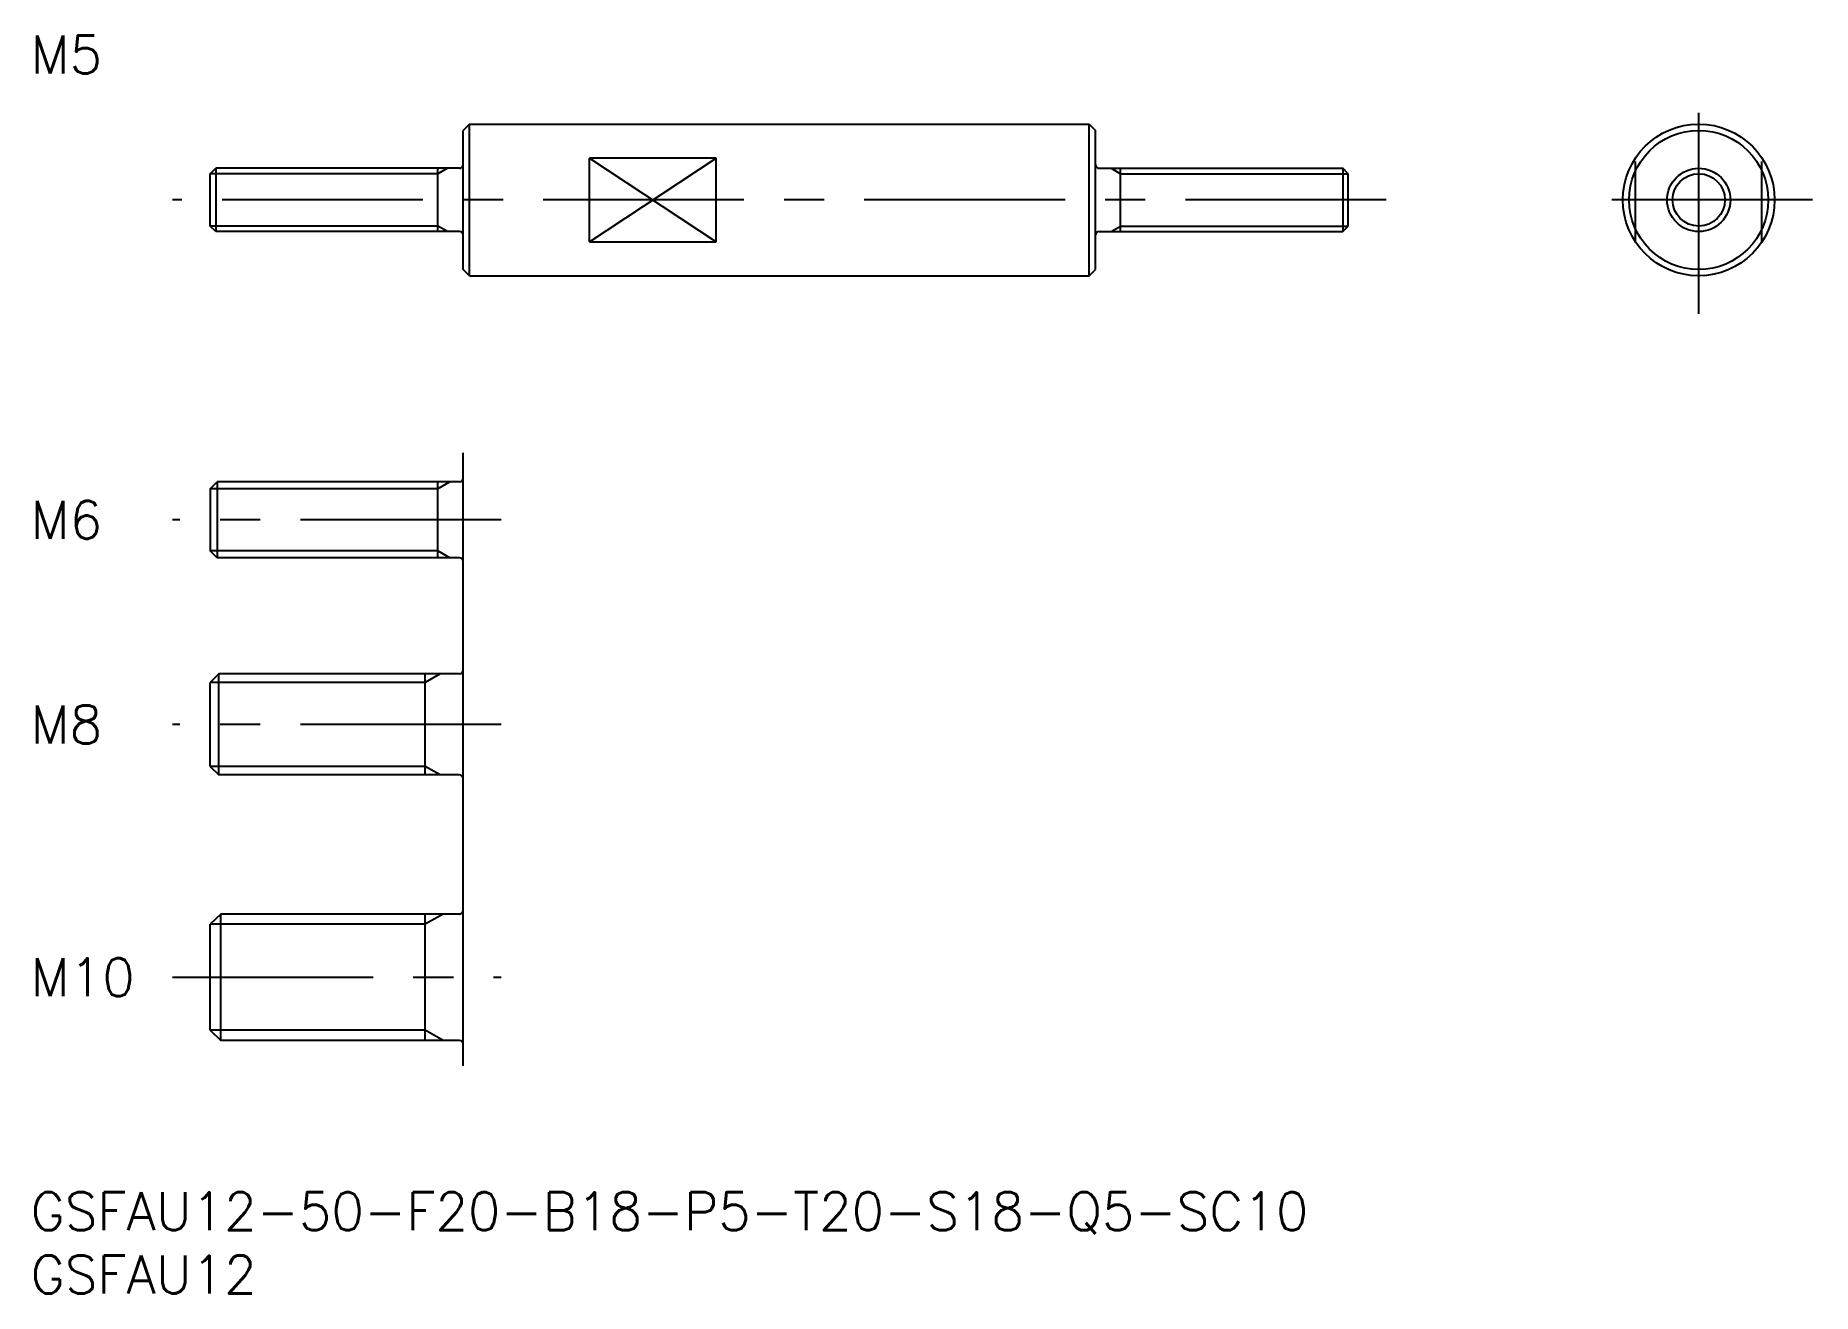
# Model space of a CAD drawing. Extents: x 0 to 141, y -8 to 91.
import ezdxf

# ---------------------------------------------------------------- set-up
doc = ezdxf.new("R2010")
doc.units = 0
doc.header["$LTSCALE"] = 0.5
doc.linetypes.add('CENTER', pattern=[50.8, 31.75, -6.35, 6.35, -6.35])
doc.linetypes.add('DASHED', pattern=[19.05, 12.7, -6.35])
for name, color, linetype in [('MSM_CENTER', 1, 'CENTER'), ('MSM_CONTINUOUS', 7, 'CONTINUOUS'), ('MSM_DASHED', 4, 'DASHED'), ('MSM_NARROW', 5, 'CONTINUOUS'), ('MSM_PART_NUMBER', 7, 'CONTINUOUS')]:
    doc.layers.add(name, color=color, linetype=linetype)
doc.styles.get("Standard").update_dxf_attribs({"font": 'txt.shx', "height": 1.5, "bigfont": 'bigfont.shx'})

# ---------------------------------------------------------------- blocks, each defined once
blk = doc.blocks.new('*U28')
at = {"layer": 'MSM_PART_NUMBER'}
blk.add_text('GSFAU12-50-F20-B18-P5-T20-S18-Q5-SC10', height=3, dxfattribs=at).set_placement((0, -3))
blk = doc.blocks.new('*U29')
at = {"layer": 'MSM_PART_NUMBER'}
blk.add_text('GSFAU12', height=3, dxfattribs=at).set_placement((0, -8))

msp = doc.modelspace()

# ---------------------------------------------------------------- linework, layer by layer
at = {"layer": 'MSM_CENTER'}
for p, q in [((131.93, 69.47), (131.93, 87.47)), ((107.21, 78.47), (11.21, 78.47)), ((140.93, 78.47), (122.93, 78.47)), ((37.21, 53.17), (11.21, 53.17)), ((37.21, 53.17), (11.21, 53.17)), ((37.21, 37), (11.21, 37)), ((11.21, 17), (37.21, 17))]:
    msp.add_line(p, q, dxfattribs=at)
at = {"layer": 'MSM_CONTINUOUS'}
for p, q in [((34.71, 84.47), (34.21, 83.97)), ((34.71, 72.47), (34.71, 84.47)), ((34.71, 84.47), (83.71, 84.47)), ((83.71, 72.47), (83.71, 84.47)), ((83.71, 84.47), (84.21, 83.97)), ((34.21, 72.97), (34.21, 83.97)), ((84.21, 72.97), (84.21, 83.97)), ((44.21, 75.15), (44.21, 81.78)), ((54.21, 81.78), (44.21, 81.78)), ((54.21, 75.15), (54.21, 81.78)), ((14.21, 80.53), (14.65, 80.97)), ((14.21, 76.4), (14.21, 80.53)), ((33.91, 80.97), (14.65, 80.97)), ((14.65, 80.97), (14.65, 75.97)), ((32.21, 75.97), (32.21, 80.97)), ((84.51, 80.97), (103.78, 80.97)), ((86.21, 75.97), (86.21, 80.97)), ((104.21, 80.53), (103.78, 80.97)), ((103.78, 80.97), (103.78, 75.97)), ((104.21, 76.4), (104.21, 80.53)), ((14.65, 75.97), (14.21, 76.4)), ((33.91, 75.97), (14.65, 75.97)), ((84.51, 75.97), (103.78, 75.97)), ((103.78, 75.97), (104.21, 76.4)), ((44.21, 75.15), (54.21, 75.15)), ((34.71, 72.47), (34.21, 72.97)), ((34.71, 72.47), (83.71, 72.47)), ((83.71, 72.47), (84.21, 72.97)), ((34.21, 10), (34.21, 58.47)), ((14.21, 55.63), (14.76, 56.17)), ((14.21, 55.63), (14.21, 50.71)), ((33.91, 56.17), (14.76, 56.17)), ((14.76, 56.17), (14.76, 50.17)), ((32.21, 50.17), (32.21, 56.17)), ((14.76, 50.17), (14.21, 50.71)), ((33.91, 50.17), (14.76, 50.17)), ((14.89, 41), (14.21, 40.32)), ((33.91, 41), (14.89, 41)), ((14.89, 33), (14.89, 41)), ((31.21, 33), (31.21, 41)), ((14.21, 33.68), (14.21, 40.32)), ((14.21, 33.68), (14.89, 33)), ((33.91, 33), (14.89, 33)), ((15.03, 22), (14.21, 21.19)), ((14.21, 12.81), (14.21, 21.19)), ((33.91, 22), (15.03, 22)), ((15.03, 12), (15.03, 22)), ((31.21, 12), (31.21, 22)), ((14.21, 12.81), (15.03, 12)), ((33.91, 12), (15.03, 12))]:
    msp.add_line(p, q, dxfattribs=at)
for radius in [6, 5.5, 2.5]:
    msp.add_circle((131.93, 78.47), radius, dxfattribs=at)
for centre, start, end in [((33.91, 81.27), 270, 0), ((84.51, 81.27), 180, 270), ((33.91, 75.67), 0, 90), ((84.51, 75.67), 90, 180), ((33.91, 56.47), 270, 0), ((33.91, 49.87), 0, 90), ((33.91, 41.3), 270, 0), ((33.91, 32.7), 0, 90), ((33.91, 22.3), 270, 0), ((33.91, 11.7), 0, 90)]:
    msp.add_arc(centre, 0.3, start, end, dxfattribs=at)
at = {"layer": 'MSM_DASHED'}
for p, q in [((126.93, 75.15), (126.93, 81.78)), ((136.93, 75.15), (136.93, 81.78))]:
    msp.add_line(p, q, dxfattribs=at)
at = {"layer": 'MSM_NARROW'}
for p, q in [((44.21, 81.78), (54.21, 75.15)), ((44.21, 75.15), (54.21, 81.78)), ((32.21, 80.53), (14.21, 80.53)), ((32.96, 80.97), (32.21, 80.53)), ((85.46, 80.97), (86.21, 80.53)), ((86.21, 80.53), (104.21, 80.53)), ((32.21, 76.4), (14.21, 76.4)), ((32.96, 75.97), (32.21, 76.4)), ((85.46, 75.97), (86.21, 76.4)), ((86.21, 76.4), (104.21, 76.4)), ((32.21, 55.63), (14.21, 55.63)), ((33.15, 56.17), (32.21, 55.63)), ((32.21, 50.71), (14.21, 50.71)), ((33.15, 50.17), (32.21, 50.71)), ((32.39, 41), (31.21, 40.32)), ((31.21, 40.32), (14.21, 40.32)), ((31.21, 33.68), (14.21, 33.68)), ((32.39, 33), (31.21, 33.68)), ((31.21, 21.19), (14.21, 21.19)), ((32.62, 22), (31.21, 21.19)), ((31.21, 12.81), (14.21, 12.81)), ((32.62, 12), (31.21, 12.81))]:
    msp.add_line(p, q, dxfattribs=at)
msp.add_circle((131.93, 78.47), 2.07, dxfattribs=at)

# ---------------------------------------------------------------- block references
at = {"layer": 'MSM_CONTINUOUS'}
for name in ['*U28', '*U29']:
    msp.add_blockref(name, (0, 0), dxfattribs=at)

# ---------------------------------------------------------------- texts
at = {"layer": 'MSM_PART_NUMBER'}
for s, p in [('M5', (0, 88.47)), ('M6', (0, 51.67)), ('M8', (0, 35.5)), ('M10', (0, 15.5))]:
    msp.add_text(s, height=3, dxfattribs=at).set_placement(p)

doc.saveas('drawing.dxf')
